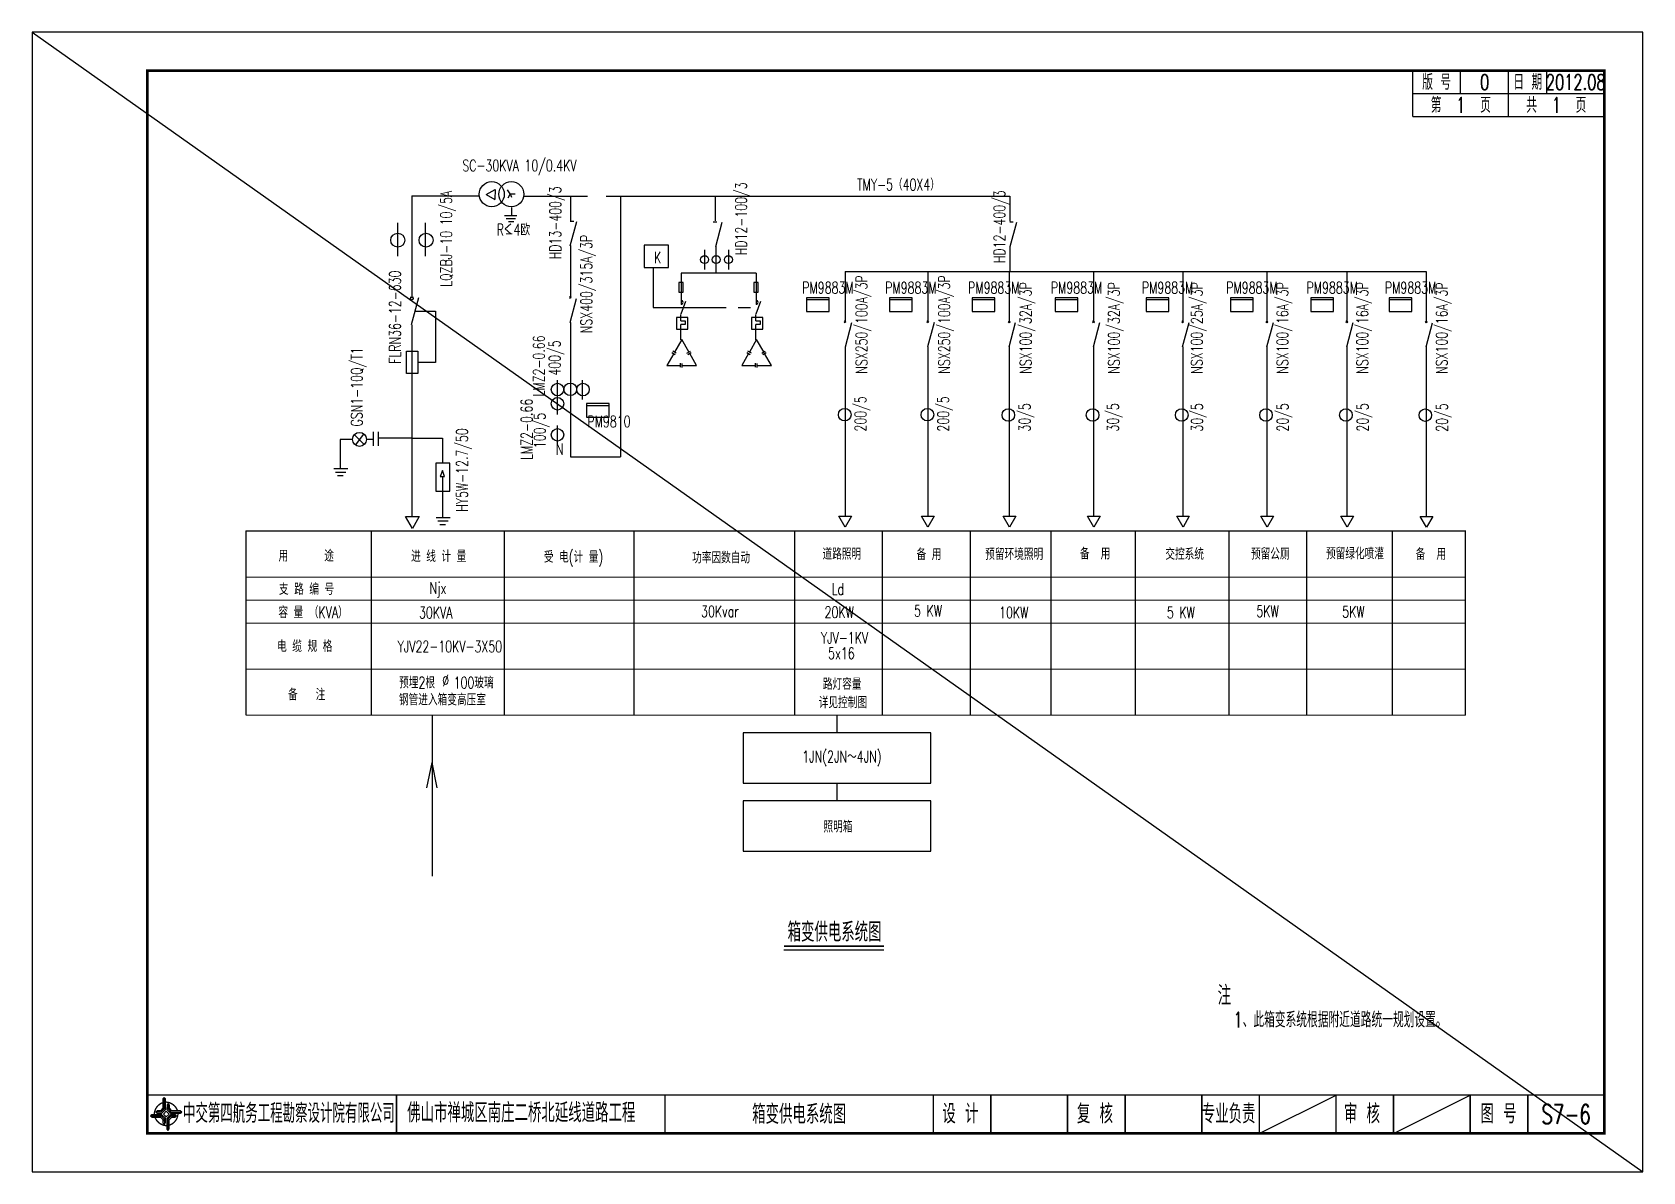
# Model space of a CAD drawing. Header units: millimetres. Extents: x 2 to 5882, y 1831 to 3462.
# Drawn here: x 2102.4 to 2522.4, y 3165.5 to 3462.5 of the extents above; entities that cross this region are included whole.
import ezdxf
from ezdxf.enums import TextEntityAlignment as Align

# ---------------------------------------------------------------- set-up
doc = ezdxf.new("R2010")
doc.units = ezdxf.units.MM
doc.linetypes.add('CENTER2', pattern=[28.575, 19.05, -3.175, 3.175, -3.175])
for name, color, linetype in [('10', 7, 'Continuous'), ('15', 15, 'Continuous'), ('16', 7, 'Continuous'), ('D', 7, 'Continuous'), ('DQ', 1, 'Continuous'), ('图框', 7, 'Continuous'), ('文字', 7, 'Continuous'), ('标注', 4, 'Continuous'), ('次轮廓线', 7, 'Continuous')]:
    doc.layers.add(name, color=color, linetype=linetype)
doc.styles.get("Standard").update_dxf_attribs({"font": 'simplex1.shx', "width": 0.7, "bigfont": 'hztxt.shx'})

# ---------------------------------------------------------------- blocks, each defined once
blk = doc.blocks.new('series')
at = {"width": 0.75}
for tag, height, p in [('页码', 4, (-35, -19)), ('图名', 5, (-220, -282)), ('图号', 5, (-20, -282))]:
    blk.add_attdef(tag, text='', height=height, dxfattribs=at).set_placement(p, align=Align.MIDDLE_CENTER)
blk = doc.blocks.new('tb')
at = {"lineweight": -3}
h = blk.add_hatch(color=256, dxfattribs=at)
h.paths.add_polyline_path([(-1.23, -0.13), (-3.78, -0.14), (-4.14, -0.41), (-1.4, -0.44), (-0.56, -1.24), (-0.54, -2.62), (-0.27, -2.2), (-0.26, -1.06)])
h.paths.add_polyline_path([(0.13, -1.08), (0.14, -3.86), (0.41, -4.26), (0.44, -1.24), (1.25, -0.43), (2.66, -0.43), (2.26, -0.16), (1.07, -0.15)])
h.paths.add_polyline_path([(1.08, 0.3), (3.62, 0.3), (4.02, 0.56), (1.25, 0.57), (0.43, 1.39), (0.43, 2.8), (0.16, 2.41), (0.15, 1.24)])
h.paths.add_polyline_path([(-0.28, 1.21), (-0.28, 3.99), (-0.56, 4.39), (-0.57, 1.41), (-1.38, 0.6), (-2.74, 0.56), (-2.33, 0.3), (-1.2, 0.29)])
for p, q in [((-0.56, 4.39), (-0.57, 1.41)), ((-1.38, 0.6), (-2.74, 0.56)), ((-0.57, 1.41), (-1.38, 0.6)), ((0.43, 2.8), (0.43, 1.39)), ((0.43, 1.39), (1.25, 0.57)), ((1.25, 0.57), (4.02, 0.56)), ((-4.14, -0.41), (-1.4, -0.44)), ((-1.4, -0.44), (-0.56, -1.24)), ((-0.56, -1.24), (-0.54, -2.62)), ((0.41, -4.26), (0.44, -1.24)), ((0.44, -1.24), (1.25, -0.43)), ((1.25, -0.43), (2.66, -0.43))]:
    blk.add_line(p, q, dxfattribs=at)
at = {"lineweight": -3, "flags": 128}
for points in [[(-0.9, 3.99), (-0.9, 1.58), (-1.53, 0.91), (-2.34, 0.91), (-2.74, 0.56), (-2.33, 0.3), (-1.2, 0.29), (-0.28, 1.21), (-0.28, 3.99), (-0.56, 4.39)], [(-0.04, 0.77), (0.68, 0.04), (-0.04, -0.69), (-0.77, 0.05)], [(3.62, 0.92), (1.43, 0.92), (0.77, 1.54), (0.77, 2.38), (0.43, 2.8), (0.16, 2.41), (0.15, 1.24), (1.08, 0.3), (3.62, 0.3), (4.02, 0.56)], [(-3.73, -0.76), (-1.54, -0.76), (-0.89, -1.39), (-0.89, -2.21), (-0.54, -2.62), (-0.27, -2.2), (-0.26, -1.06), (-1.23, -0.13), (-3.78, -0.14), (-4.14, -0.41)], [(0.75, -3.85), (0.75, -1.43), (1.4, -0.78), (2.26, -0.78), (2.66, -0.43), (2.26, -0.16), (1.07, -0.15), (0.13, -1.08), (0.14, -3.86), (0.41, -4.26)]]:
    blk.add_lwpolyline(points, close=True, dxfattribs=at)
at = {"lineweight": -3, "const_width": 0.35, "flags": 128}
for points in [[(-0.9, 3.02, 0.324167), (-3.16, -0.14)], [(2.88, 0.92, 0.324403), (-0.24, 3.15)], [(0.75, -2.86, 0.325418), (3.02, 0.26)], [(-2.98, -0.76, 0.322976), (0.14, -2.98)]]:
    blk.add_lwpolyline(points, format="xyb", dxfattribs=at)
blk = doc.blocks.new('B')
for p, q in [((-956, 16), (-612, 221)), ((-956, 16), (-606, -179)), ((-606, -179), (-615, 218)), ((0, 0), (-104, -171)), ((2, -5), (-93, 171)), ((-5, 0), (195, -5))]:
    blk.add_line(p, q)

msp = doc.modelspace()

# ---------------------------------------------------------------- linework, layer by layer
at = {"color": 7}
for p, q in [((2227.02488, 3420.30701), (2227.02488, 3420.30701)), ((2227.02488, 3420.30701), (2227.32893, 3419.49333)), ((2228.77148, 3414.6429), (2225.49822, 3414.6429)), ((2228.40826, 3413.81326), (2225.96955, 3413.81326)), ((2227.94128, 3413.00955), (2226.56626, 3413.00955)), ((2200.96407, 3393.41608), (2201.78784, 3393.41608)), ((2242.69745, 3393.34551), (2242.466, 3393.57697)), ((2242.466, 3393.11406), (2242.69745, 3393.34551)), ((2242.69772, 3393.34536), (2242.92216, 3393.58363)), ((2242.93598, 3393.12093), (2242.69772, 3393.34536)), ((2314.3359, 3387.00634), (2314.10444, 3387.23779)), ((2314.10444, 3386.77489), (2314.3359, 3387.00634)), ((2314.33617, 3387.00619), (2314.56061, 3387.24445)), ((2314.57443, 3386.78175), (2314.33617, 3387.00619)), ((2335.90185, 3387.01912), (2335.6704, 3387.25057)), ((2335.6704, 3386.78766), (2335.90185, 3387.01912)), ((2335.90212, 3387.01897), (2336.12656, 3387.25723)), ((2336.14038, 3386.79453), (2335.90212, 3387.01897)), ((2357.15485, 3386.95911), (2356.92339, 3387.19056)), ((2356.92339, 3386.72766), (2357.15485, 3386.95911)), ((2357.15512, 3386.95896), (2357.37955, 3387.19722)), ((2357.39338, 3386.73452), (2357.15512, 3386.95896)), ((2379.1323, 3386.95911), (2378.90084, 3387.19056)), ((2378.90084, 3386.72766), (2379.1323, 3386.95911)), ((2379.13256, 3386.95896), (2379.357, 3387.19722)), ((2379.37083, 3386.73452), (2379.13256, 3386.95896)), ((2402.38418, 3386.95911), (2402.15273, 3387.19056)), ((2402.15273, 3386.72766), (2402.38418, 3386.95911)), ((2402.38445, 3386.95896), (2402.60889, 3387.19722)), ((2402.62272, 3386.73452), (2402.38445, 3386.95896)), ((2424.35272, 3386.95911), (2424.12127, 3387.19056)), ((2424.12127, 3386.72766), (2424.35272, 3386.95911)), ((2424.35299, 3386.95896), (2424.57743, 3387.19722)), ((2424.59125, 3386.73452), (2424.35299, 3386.95896)), ((2445.18813, 3386.95911), (2444.95667, 3387.19056)), ((2444.95667, 3386.72766), (2445.18813, 3386.95911)), ((2445.1884, 3386.95896), (2445.41284, 3387.19722)), ((2445.42666, 3386.73452), (2445.1884, 3386.95896)), ((2465.89515, 3386.91269), (2465.66369, 3387.14415)), ((2465.66369, 3386.68124), (2465.89515, 3386.91269)), ((2465.89542, 3386.91254), (2466.11985, 3387.1508)), ((2466.13368, 3386.6881), (2465.89542, 3386.91254)), ((2199.98548, 3373.48838), (2199.98548, 3379.3075)), ((2199.98548, 3379.3075), (2202.89503, 3379.3075)), ((2202.89503, 3379.3075), (2202.89503, 3373.48838)), ((2202.89503, 3373.48838), (2199.98548, 3373.48838)), ((2186.42217, 3357.55427), (2188.96435, 3354.96923)), ((2186.64517, 3354.88009), (2188.87516, 3357.68798)), ((2189.5331, 3356.40911), (2191.33934, 3356.40911)), ((2191.33934, 3354.67767), (2191.33934, 3358.30061)), ((2192.65697, 3354.67767), (2192.65697, 3358.30061)), ((2201.37368, 3356.65271), (2192.65697, 3356.65271)), ((2181.01381, 3348.72322), (2184.65076, 3348.72322)), ((2181.41738, 3347.8014), (2184.12706, 3347.8014)), ((2181.93625, 3346.90838), (2183.46405, 3346.90838)), ((2201.49282, 3333.09695), (2199.67435, 3336.24664)), ((2199.67435, 3336.24664), (2203.31129, 3336.24664)), ((2203.31129, 3336.24664), (2201.49282, 3333.09695)), ((2207.72594, 3336.01751), (2211.36288, 3336.01751)), ((2208.1295, 3335.09569), (2210.83919, 3335.09569)), ((2314.34799, 3333.46709), (2312.71136, 3336.30181)), ((2312.71136, 3336.30181), (2315.98461, 3336.30181)), ((2315.98461, 3336.30181), (2314.34799, 3333.46709)), ((2335.89978, 3333.47249), (2334.26315, 3336.30721)), ((2334.26315, 3336.30721), (2337.53641, 3336.30721)), ((2337.53641, 3336.30721), (2335.89978, 3333.47249)), ((2355.60137, 3336.30721), (2358.87463, 3336.30721)), ((2357.238, 3333.47249), (2355.60137, 3336.30721)), ((2358.87463, 3336.30721), (2357.238, 3333.47249)), ((2379.21545, 3333.47249), (2377.57882, 3336.30721)), ((2377.57882, 3336.30721), (2380.85208, 3336.30721)), ((2380.85208, 3336.30721), (2379.21545, 3333.47249)), ((2402.46734, 3333.47249), (2400.83071, 3336.30721)), ((2400.83071, 3336.30721), (2404.10396, 3336.30721)), ((2404.10396, 3336.30721), (2402.46734, 3333.47249)), ((2424.43587, 3333.47249), (2422.79924, 3336.30721)), ((2422.79924, 3336.30721), (2426.0725, 3336.30721)), ((2426.0725, 3336.30721), (2424.43587, 3333.47249)), ((2445.27128, 3333.47249), (2443.63465, 3336.30721)), ((2443.63465, 3336.30721), (2446.90791, 3336.30721)), ((2446.90791, 3336.30721), (2445.27128, 3333.47249)), ((2465.9783, 3333.42607), (2464.34167, 3336.26079)), ((2464.34167, 3336.26079), (2467.61493, 3336.26079)), ((2467.61493, 3336.26079), (2465.9783, 3333.42607)), ((2208.64838, 3334.20267), (2210.17618, 3334.20267))]:
    msp.add_line(p, q, dxfattribs=at)
for p, q in [((2227.33149, 3416.78587), (2227.33149, 3414.6429)), ((2242.67493, 3406.76953), (2244.36929, 3413.09297)), ((2242.68928, 3413.17717), (2243.56504, 3413.17717)), ((2279.9819, 3413.028), (2280.85766, 3413.028)), ((2280.6118, 3406.60786), (2282.30952, 3412.9438)), ((2357.28519, 3413.028), (2358.16095, 3413.028)), ((2357.39801, 3406.62036), (2359.09237, 3412.9438)), ((2201.30902, 3386.28129), (2203.19164, 3393.30733)), ((2242.626, 3386.78041), (2244.32036, 3393.10385)), ((2310.17628, 3393.26213), (2304.26626, 3393.26213)), ((2304.26626, 3393.26213), (2304.26626, 3389.6738)), ((2310.17628, 3392.68662), (2304.26626, 3392.68662)), ((2304.26626, 3389.6738), (2310.17628, 3389.6738)), ((2310.17628, 3389.6738), (2310.17628, 3393.26213)), ((2331.79654, 3393.26213), (2325.88651, 3393.26213)), ((2325.88651, 3393.26213), (2325.88651, 3389.6738)), ((2331.79654, 3392.68662), (2325.88651, 3392.68662)), ((2325.88651, 3389.6738), (2331.79654, 3389.6738)), ((2331.79654, 3389.6738), (2331.79654, 3393.26213)), ((2347.51752, 3393.26213), (2347.51752, 3389.6738)), ((2353.42754, 3393.26213), (2347.51752, 3393.26213)), ((2353.42754, 3392.68662), (2347.51752, 3392.68662)), ((2347.51752, 3389.6738), (2353.42754, 3389.6738)), ((2353.42754, 3389.6738), (2353.42754, 3393.26213)), ((2375.0001, 3393.26213), (2369.09007, 3393.26213)), ((2369.09007, 3393.26213), (2369.09007, 3389.6738)), ((2375.0001, 3392.68662), (2369.09007, 3392.68662)), ((2369.09007, 3389.6738), (2375.0001, 3389.6738)), ((2375.0001, 3389.6738), (2375.0001, 3393.26213)), ((2392.83691, 3393.26213), (2392.83691, 3389.6738)), ((2398.74693, 3393.26213), (2392.83691, 3393.26213)), ((2398.74693, 3392.68662), (2392.83691, 3392.68662)), ((2392.83691, 3389.6738), (2398.74693, 3389.6738)), ((2398.74693, 3389.6738), (2398.74693, 3393.26213)), ((2414.81702, 3393.26213), (2414.81702, 3389.6738)), ((2420.72705, 3393.26213), (2414.81702, 3393.26213)), ((2420.72705, 3392.68662), (2414.81702, 3392.68662)), ((2414.81702, 3389.6738), (2420.72705, 3389.6738)), ((2420.72705, 3389.6738), (2420.72705, 3393.26213)), ((2441.67281, 3393.26213), (2435.76278, 3393.26213)), ((2435.76278, 3393.26213), (2435.76278, 3389.6738)), ((2441.67281, 3392.68662), (2435.76278, 3392.68662)), ((2435.76278, 3389.6738), (2441.67281, 3389.6738)), ((2441.67281, 3389.6738), (2441.67281, 3393.26213)), ((2456.20807, 3393.26213), (2456.20807, 3389.6738)), ((2462.1181, 3393.26213), (2456.20807, 3393.26213)), ((2462.1181, 3392.68662), (2456.20807, 3392.68662)), ((2456.20807, 3389.6738), (2462.1181, 3389.6738)), ((2462.1181, 3389.6738), (2462.1181, 3393.26213)), ((2314.40974, 3380.45101), (2316.1041, 3386.77445)), ((2335.92429, 3380.57604), (2337.61866, 3386.89948)), ((2357.12992, 3380.48546), (2358.82428, 3386.8089)), ((2379.10737, 3380.48546), (2380.80173, 3386.8089)), ((2402.35925, 3380.48546), (2404.05362, 3386.8089)), ((2424.32779, 3380.48546), (2426.02215, 3386.8089)), ((2445.1632, 3380.48546), (2446.85756, 3386.8089)), ((2465.87022, 3380.43904), (2467.56458, 3386.76249)), ((2252.83046, 3365.68274), (2246.92043, 3365.68274)), ((2246.92043, 3365.68274), (2246.92043, 3362.09441)), ((2252.83046, 3365.10724), (2246.92043, 3365.10724)), ((2252.83046, 3362.09441), (2252.83046, 3365.68274)), ((2246.92043, 3362.09441), (2252.83046, 3362.09441)), ((2209.35179, 3348.1945), (2208.78807, 3346.65813)), ((2209.83863, 3346.65813), (2209.35179, 3348.1945)), ((2208.78807, 3346.65813), (2209.83863, 3346.65813)), ((2298.38949, 3223.26626), (2324.45382, 3223.26626)), ((2422.36361, 3175.46255), (2442.36361, 3185.46255)), ((2457.36361, 3175.46255), (2477.36361, 3185.46255))]:
    msp.add_line(p, q)
at = {"color": 3}
for p, q in [((2158.05958, 3332.51628), (2476.05727, 3332.47074)), ((2158.05958, 3332.51628), (2158.05958, 3284.51628)), ((2190.79212, 3332.51628), (2190.79212, 3284.51159)), ((2225.45531, 3332.28096), (2225.45531, 3284.50663)), ((2259.25903, 3332.5627), (2259.25903, 3284.50179)), ((2301.13463, 3332.5627), (2301.13463, 3284.49579)), ((2324.04741, 3332.5627), (2324.04741, 3284.49251)), ((2346.96019, 3332.5627), (2346.96019, 3284.48923)), ((2346.96019, 3332.5627), (2346.96019, 3284.48923)), ((2367.96019, 3332.5627), (2367.96019, 3284.48622)), ((2389.96019, 3332.5627), (2389.96019, 3284.48307)), ((2414.39303, 3332.5627), (2414.39303, 3284.47957)), ((2434.70196, 3332.5627), (2434.70196, 3284.47666)), ((2457.04138, 3332.5627), (2457.04138, 3284.47347)), ((2476.05727, 3332.5627), (2476.05727, 3284.47074)), ((2158.05786, 3320.51628), (2476.05727, 3320.47074)), ((2158.057, 3314.51628), (2476.05727, 3314.47074)), ((2158.05614, 3308.51628), (2476.05727, 3308.47074)), ((2158.05442, 3296.51628), (2476.05727, 3296.47074)), ((2158.0527, 3284.51628), (2476.05727, 3284.47074))]:
    msp.add_line(p, q, dxfattribs=at)
msp.add_lwpolyline([(2522.36361, 3165.46255), (2522.36361, 3462.46255), (2102.36361, 3462.46255), (2102.36361, 3165.46255)], close=True)
for points, const_width in [([(2512.36361, 3452.46255), (2132.36361, 3452.46255), (2132.36361, 3175.46255), (2512.36361, 3175.46255), (2512.36361, 3452.46255)], 0.7), ([(2298.38774, 3224.26626), (2324.45382, 3224.26626)], 0.4), ([(2132.36361, 3185.46255), (2512.36361, 3185.46255)], 0.4), ([(2407.36361, 3175.46255), (2407.36361, 3185.46255)], 0.4), ([(2422.36361, 3175.46255), (2422.36361, 3185.46255)], 0.4), ([(2442.36361, 3175.46255), (2442.36361, 3185.46255)], 0.4), ([(2457.36361, 3175.46255), (2457.36361, 3185.46255)], 0.4), ([(2477.36361, 3175.46255), (2477.36361, 3185.46255)], 0.4), ([(2492.36361, 3175.46255), (2492.36361, 3185.46255)], 0.4)]:
    msp.add_lwpolyline(points, dxfattribs=dict(const_width=const_width))
at = {"color": 7}
for centre, radius in [((2222.19967, 3420.24256), 3.27325), ((2227.30468, 3420.24256), 3.27325), ((2197.68532, 3408.2817), 1.81847), ((2205.06488, 3408.2817), 1.81847), ((2201.35472, 3393.06557), 0.36369), ((2239.34412, 3369.33282), 1.63663), ((2242.67357, 3369.39764), 1.63663), ((2245.98572, 3369.33282), 1.63663), ((2239.34412, 3365.62568), 1.63663), ((2314.25915, 3362.7808), 1.63663), ((2335.81726, 3362.7808), 1.63663), ((2356.90768, 3362.69444), 1.63663), ((2378.88513, 3362.69444), 1.63663), ((2402.13702, 3362.69444), 1.63663), ((2424.10556, 3362.69444), 1.63663), ((2444.94096, 3362.69444), 1.63663), ((2465.64798, 3362.64802), 1.63663), ((2187.71556, 3356.35089), 1.81847), ((2239.34412, 3357.53615), 1.63663)]:
    msp.add_circle(centre, radius, dxfattribs=at)
at = {"color": 1}
for centre in [(2277.69979, 3403.19061), (2280.72698, 3403.19061), (2283.91896, 3403.19061)]:
    msp.add_circle(centre, 1.03473, dxfattribs=at)
at = {"layer": '15', "color": 1}
for p, q in [((2201.35104, 3419.83001), (2201.35104, 3393.43404)), ((2201.35104, 3419.83001), (2218.9504, 3419.83001)), ((2209.08068, 3419.83001), (2218.9504, 3419.83001)), ((2230.48888, 3419.75252), (2247.19293, 3419.75252)), ((2242.69997, 3419.75252), (2242.69997, 3413.17717)), ((2252.03046, 3419.75252), (2357.27822, 3419.75252)), ((2255.79299, 3419.75252), (2255.79299, 3351.79857)), ((2357.27822, 3419.75252), (2357.27822, 3413.20601)), ((2197.68532, 3404.07004), (2197.68532, 3412.79872)), ((2204.95922, 3404.07004), (2204.95922, 3412.79872)), ((2242.69997, 3406.863), (2242.69997, 3393.36606)), ((2357.27822, 3406.65951), (2357.27822, 3400.113)), ((2314.34055, 3400.113), (2465.88968, 3400.06658)), ((2314.34055, 3400.113), (2314.34055, 3387.01998)), ((2335.91036, 3400.113), (2335.91036, 3387.01998)), ((2357.14938, 3400.113), (2357.14938, 3387.01998)), ((2379.12683, 3400.113), (2379.12683, 3387.01998)), ((2402.37872, 3400.113), (2402.37872, 3387.01998)), ((2424.34725, 3400.113), (2424.34725, 3387.01998)), ((2445.18266, 3400.113), (2445.18266, 3387.01998)), ((2465.88968, 3400.06658), (2465.88968, 3386.97356)), ((2201.35104, 3386.16014), (2201.35104, 3336.24664)), ((2242.69997, 3386.81956), (2242.69997, 3351.79857)), ((2314.34055, 3380.47347), (2314.34055, 3336.30181)), ((2335.91036, 3380.47347), (2335.91036, 3336.30721)), ((2357.14938, 3380.47347), (2357.14938, 3336.30721)), ((2379.12683, 3380.47347), (2379.12683, 3336.30721)), ((2402.37872, 3380.47347), (2402.37872, 3336.30721)), ((2424.34725, 3380.47347), (2424.34725, 3336.30721)), ((2445.18266, 3380.47347), (2445.18266, 3336.30721)), ((2465.88968, 3380.42705), (2465.88968, 3336.26079)), ((2239.34412, 3362.8422), (2239.34412, 3371.7845)), ((2245.89063, 3366.74688), (2245.89063, 3371.7845)), ((2201.37368, 3356.65271), (2209.36427, 3356.65271)), ((2209.36427, 3356.65271), (2209.36427, 3350.14908)), ((2239.34412, 3354.95021), (2239.34412, 3359.98783)), ((2242.69997, 3351.79857), (2255.79299, 3351.79857)), ((2207.65931, 3350.14908), (2207.65931, 3342.87518)), ((2211.29626, 3350.14908), (2207.65931, 3350.14908)), ((2211.29626, 3342.87518), (2211.29626, 3350.14908)), ((2209.36427, 3346.65813), (2209.36427, 3336.01751)), ((2207.65931, 3342.87518), (2211.29626, 3342.87518)), ((2206.63371, 3284.50932), (2206.63371, 3242.46593)), ((2312.22306, 3284.4942), (2312.22306, 3279.87871)), ((2312.22306, 3284.4942), (2312.22306, 3279.87871)), ((2205.30446, 3265.56395), (2206.63371, 3272.10589)), ((2207.96296, 3265.56395), (2206.63371, 3272.10589)), ((2312.22306, 3266.76838), (2312.22306, 3262.15289)), ((2312.22306, 3266.76838), (2312.22306, 3262.15289))]:
    msp.add_line(p, q, dxfattribs=at)
at = {"layer": '15', "color": 7}
for points in [[(2287.75592, 3266.76838), (2336.69019, 3266.76838), (2336.69019, 3279.87871), (2287.75592, 3279.87871)], [(2287.75592, 3249.04255), (2336.69019, 3249.04255), (2336.69019, 3262.15289), (2287.75592, 3262.15289)]]:
    msp.add_lwpolyline(points, close=True, dxfattribs=at)
at = {"layer": 'D', "color": 1, "linetype": 'Continuous'}
for p, q in [((2280.54146, 3413.337), (2280.54146, 3419.75252)), ((2280.6118, 3406.60786), (2280.6118, 3399.67388)), ((2291.1666, 3399.67388), (2271.58441, 3399.67388)), ((2271.52794, 3387.24324), (2271.52794, 3388.89517)), ((2271.52794, 3387.24324), (2272.63912, 3387.24324)), ((2271.52794, 3382.30629), (2271.52794, 3386.2551)), ((2272.63912, 3386.2551), (2271.52794, 3386.2551)), ((2272.63912, 3387.24324), (2272.63912, 3386.2551)), ((2291.07164, 3387.24324), (2291.07164, 3388.89517)), ((2291.07164, 3387.24324), (2292.18282, 3387.24324)), ((2291.07164, 3382.30629), (2291.07164, 3386.2551)), ((2292.18282, 3386.2551), (2291.07164, 3386.2551)), ((2292.18282, 3387.24324), (2292.18282, 3386.2551))]:
    msp.add_line(p, q, dxfattribs=at)
for points in [[(2261.92472, 3401.12498), (2268.29005, 3401.12498), (2268.29005, 3406.92797), (2261.92472, 3406.92797)], [(2270.97369, 3394.74679), (2272.14597, 3394.74679), (2272.14597, 3397.2249), (2270.97369, 3397.2249)], [(2290.51739, 3394.74679), (2291.68967, 3394.74679), (2291.68967, 3397.2249), (2290.51739, 3397.2249)], [(2270.37066, 3385.09258), (2273.33711, 3385.09258), (2273.33711, 3388.11513), (2270.37066, 3388.11513)], [(2289.91436, 3385.09258), (2292.88081, 3385.09258), (2292.88081, 3388.11513), (2289.91436, 3388.11513)]]:
    msp.add_lwpolyline(points, close=True, dxfattribs=at)
at = {"layer": 'DQ'}
for p, q in [((2277.69557, 3405.76789), (2277.69557, 3400.59425)), ((2283.92317, 3405.76789), (2283.92317, 3400.59425)), ((2271.58441, 3399.67388), (2271.58441, 3391.53196)), ((2291.12811, 3399.67388), (2291.12811, 3391.53196)), ((2272.73682, 3392.24293), (2271.54295, 3388.95758)), ((2292.28052, 3392.24293), (2291.08665, 3388.95758)), ((2271.73244, 3382.35089), (2269.86406, 3379.11476)), ((2273.5928, 3379.12865), (2271.73244, 3382.35089)), ((2291.27614, 3382.35089), (2289.40776, 3379.11476)), ((2293.1365, 3379.12865), (2291.27614, 3382.35089)), ((2269.64252, 3378.73105), (2267.85221, 3375.63014)), ((2269.15119, 3379.01472), (2270.04728, 3378.49736)), ((2269.38825, 3379.38947), (2270.28435, 3378.8721)), ((2269.79232, 3378.99052), (2269.77069, 3378.98033)), ((2269.77069, 3378.98033), (2269.77069, 3378.98033)), ((2273.09141, 3378.83917), (2273.98751, 3379.35653)), ((2273.35002, 3378.46443), (2274.24612, 3378.98179)), ((2275.61266, 3375.63014), (2273.81972, 3378.73561)), ((2289.18622, 3378.73105), (2287.39591, 3375.63014)), ((2288.69488, 3379.01472), (2289.59098, 3378.49736)), ((2288.93195, 3379.38947), (2289.82805, 3378.8721)), ((2289.33602, 3378.99052), (2289.31438, 3378.98033)), ((2289.31438, 3378.98033), (2289.31438, 3378.98033)), ((2292.6351, 3378.83917), (2293.5312, 3379.35653)), ((2292.89372, 3378.46443), (2293.78982, 3378.98179)), ((2295.15636, 3375.63014), (2293.36342, 3378.73561)), ((2267.85221, 3375.63014), (2271.39666, 3375.63014)), ((2271.39666, 3375.13577), (2271.39666, 3376.1705)), ((2271.84925, 3375.11424), (2271.84925, 3376.14897)), ((2271.84925, 3375.63014), (2275.61266, 3375.63014)), ((2287.39591, 3375.63014), (2290.94036, 3375.63014)), ((2290.94036, 3375.13577), (2290.94036, 3376.1705)), ((2291.39295, 3375.11424), (2291.39295, 3376.14897)), ((2291.39295, 3375.63014), (2295.15636, 3375.63014))]:
    msp.add_line(p, q, dxfattribs=at)
at = {"layer": 'DQ', "color": 3, "linetype": 'CENTER2'}
for p, q in [((2264.25625, 3401.12498), (2264.25625, 3390.74682)), ((2264.25625, 3390.74682), (2291.03585, 3390.74682))]:
    msp.add_line(p, q, dxfattribs=at)
at = {"layer": 'DQ', "color": 0, "linetype": 'Continuous'}
for p, q in [((2202.25033, 3389.79431), (2207.5371, 3389.79431)), ((2207.5371, 3389.79431), (2207.5371, 3376.35653)), ((2207.5371, 3376.35653), (2202.89503, 3376.35653)), ((2185.89798, 3356.29387), (2182.65215, 3356.29387)), ((2182.65215, 3356.29387), (2182.65215, 3348.72322))]:
    msp.add_line(p, q, dxfattribs=at)
at = {"layer": 'DQ'}
for centre in [(2271.57702, 3392.06145), (2291.12072, 3392.06145)]:
    msp.add_arc(centre, 0.51736, 270.8184774, 89.1815226, dxfattribs=at)
at = {"layer": '图框', "const_width": 0.4}
for points in [[(2197.36361, 3185.46255), (2197.36361, 3175.46255)], [(2267.36361, 3175.46255), (2267.36361, 3185.46255)], [(2337.36361, 3175.46255), (2337.36361, 3185.46255)], [(2352.36361, 3175.46255), (2352.36361, 3185.46255)], [(2372.36361, 3175.46255), (2372.36361, 3185.46255)], [(2387.36361, 3175.46255), (2387.36361, 3185.46255)], [(2407.36361, 3175.46255), (2407.36361, 3185.46255)]]:
    msp.add_lwpolyline(points, dxfattribs=at)
at = {"layer": '标注'}
msp.add_line((2102.36361, 3462.46255), (2522.36361, 3165.46255), dxfattribs=at)
at = {"layer": '次轮廓线'}
for p, q in [((2462.36361, 3440.46255), (2462.36361, 3452.46255)), ((2474.86361, 3446.46255), (2474.86361, 3452.46255)), ((2487.36361, 3446.46255), (2487.36361, 3452.46255)), ((2497.36361, 3446.46255), (2497.36361, 3452.46255)), ((2462.36361, 3446.46255), (2512.36361, 3446.46255)), ((2487.36361, 3440.46255), (2487.36361, 3446.46255)), ((2462.36361, 3440.46255), (2512.36361, 3440.46255))]:
    msp.add_line(p, q, dxfattribs=at)

# ---------------------------------------------------------------- block references
ref = msp.add_blockref('series', (2522.36361, 3462.46255))
ref.add_attrib('页码', '第  1  页    共  1  页', dxfattribs={"height": 4, "width": 0.7}).set_placement((2487.36361, 3443.46255), align=Align.MIDDLE_CENTER)
ref.add_attrib('图名', '箱变供电系统图', dxfattribs={"height": 5, "width": 0.7}).set_placement((2302.36361, 3180.46255), align=Align.MIDDLE_CENTER)
ref.add_attrib('图号', 'S7-6', dxfattribs={"height": 5, "width": 0.7}).set_placement((2502.36361, 3180.46255), align=Align.MIDDLE_CENTER)
at = {"color": 7, "xscale": -0.006546508477185853, "yscale": 0.00654650848446181, "zscale": 0.006546508480512, "rotation": 180}
msp.add_blockref('B', (2227.02488, 3420.30701), dxfattribs=at)
at = {"lineweight": -3}
msp.add_blockref('tb', (2137.35934, 3180.46789), dxfattribs=at)

# ---------------------------------------------------------------- texts
at = {"color": 7, "width": 0.7}
for s, p in [('HD12-100/3', (2288.72986, 3404.32477)), ('HD12-400/3', (2356.08989, 3402.26065))]:
    msp.add_text(s, height=3, rotation=90, dxfattribs=at).set_placement(p)
msp.add_text('%%C', height=3, dxfattribs=at).set_placement((2209.27551, 3292.00384))
at = {"width": 0.7}
for s, p in [('审 核', (2449.12764, 3180.55714)), ('专业负责', (2414.35384, 3180.55714)), ('图 号', (2484.74681, 3180.55714))]:
    msp.add_text(s, height=5, dxfattribs=at).set_placement(p, align=Align.MIDDLE_CENTER)
at = {"layer": '10', "width": 0.7}
for s, p in [('SC-30KVA 10/0.4KV', (2214.53417, 3426.22721)), ('TMY-5（40X4）', (2317.47229, 3421.24851)), ('R', (2223.49685, 3409.50822)), ('<', (2225.36177, 3409.94673)), ('4欧', (2227.8849, 3409.50822)), ('-', (2225.58117, 3408.63121)), ('PM9883M', (2303.17404, 3394.373)), ('PM9883M', (2324.7943, 3394.373)), ('PM9883M', (2346.42531, 3394.373)), ('PM9883M', (2367.99786, 3394.373)), ('PM9883M', (2391.74469, 3394.373)), ('PM9883M', (2413.72481, 3394.373)), ('PM9883M', (2434.67057, 3394.373)), ('PM9883M', (2455.11586, 3394.373)), ('PM9810', (2247.13925, 3359.50961)), ('N', (2238.90274, 3352.30135)), ('用      途', (2166.60721, 3324.49819)), ('进 线 计 量', (2201.15573, 3324.38683)), ('受 电(计 量)', (2235.79409, 3324.20228)), ('功率因数自动', (2274.44413, 3324.02558)), ('道路照明', (2308.44851, 3324.98985)), ('备 用', (2332.96992, 3324.89514)), ('预留环境照明', (2350.88477, 3324.92794)), ('备  用', (2375.58568, 3325.05121)), ('交控系统', (2397.84712, 3324.96143)), ('预留公厕', (2420.19081, 3325.00446)), ('预留绿化喷灌', (2439.74905, 3325.09535)), ('备  用', (2463.14653, 3324.93704)), ('支 路 编 号', (2166.70261, 3315.81456)), ('Njx', (2205.98578, 3316.11978)), ('Ld', (2310.85082, 3315.83792)), ('容 量 （KVA）', (2166.56864, 3309.76807)), ('30KVA', (2203.23398, 3309.692)), ('30Kvar', (2276.78627, 3310.00523)), ('20KW', (2308.99683, 3309.80897)), ('5 KW', (2332.34116, 3310.16407)), ('10KW', (2354.499, 3309.72412)), ('5 KW', (2398.26171, 3309.73513)), ('5KW', (2421.58778, 3310.05096)), ('5KW', (2443.98656, 3309.91916)), ('YJV-1KV', (2308.03591, 3303.1325)), ('电 缆 规 格', (2166.22791, 3300.94585)), ('YJV22-10KV-3X50', (2197.64091, 3300.87489)), ('5x16', (2309.91977, 3299.08597)), ('预埋2根   100玻璃', (2198.0561, 3291.45527)), ('路灯容量', (2308.55152, 3291.07756)), ('备   注', (2169.08048, 3288.33553)), ('钢管进入箱变高压室', (2197.99727, 3287.00318)), ('详见控制图', (2307.47155, 3286.27894))]:
    msp.add_text(s, height=3, dxfattribs=at).set_placement(p)
for s, p in [('LQZBJ-10 10/5A', (2211.80707, 3396.09923)), ('HD13-400/3', (2240.2625, 3403.27131)), ('NSX400/315A/3P', (2248.37531, 3384.01374)), ('FLRN36-12-630', (2198.4483, 3376.03324)), ('NSX250/100A/3P', (2320.11279, 3373.4448)), ('NSX250/100A/3P', (2341.6826, 3373.4448)), ('NSX100/32A/3P', (2362.92162, 3373.4448)), ('NSX100/32A/3P', (2385.94251, 3373.4448)), ('NSX100/25A/3P', (2407.55595, 3373.4448)), ('NSX100/16A/3P', (2429.89758, 3373.4448)), ('NSX100/16A/3P', (2450.73299, 3373.4448)), ('NSX100/16A/3P', (2471.44001, 3373.39839)), ('LMZ2-0.66', (2235.97004, 3367.51626)), ('400/5', (2240.1274, 3372.95625)), ('GSN1-10Q/T1', (2188.50199, 3359.71998)), ('LMZ2-0.66', (2232.79221, 3350.99144)), ('200/5', (2319.86182, 3358.37506)), ('200/5', (2341.43163, 3358.37506)), ('30/5', (2362.67065, 3358.37506)), ('30/5', (2385.69154, 3358.37506)), ('30/5', (2407.62459, 3358.37506)), ('20/5', (2429.96623, 3358.37506)), ('20/5', (2450.80164, 3358.37506)), ('20/5', (2471.50865, 3358.32864)), ('100/5', (2236.21993, 3354.0595)), ('HY5W-12.7/50', (2215.96436, 3337.46011))]:
    msp.add_text(s, height=3, rotation=90, dxfattribs=at).set_placement(p)
at = {"layer": '16', "width": 0.7}
for s, p in [('1JN(2JN～4JN)', (2303.16838, 3272.15723)), ('照明箱', (2308.69482, 3253.8909))]:
    msp.add_text(s, height=3, dxfattribs=at).set_placement(p)
at = {"layer": 'D', "color": 7, "linetype": 'Continuous', "width": 0.7}
msp.add_text('K', height=3, dxfattribs=at).set_placement((2264.52356, 3402.23966))
at = {"layer": '图框'}
for s, width, p in [('中交第四航务工程勘察设计院有限公司', 0.65, (2169.29445, 3180.71099)), ('佛山市禅城区南庄二桥北延线道路工程', 0.7, (2229.89249, 3180.84918)), ('复 核', 0.7, (2379.50309, 3180.55714)), ('设 计', 0.7, (2344.40828, 3180.55714))]:
    msp.add_text(s, height=5, dxfattribs=dict(at, width=width)).set_placement(p, align=Align.MIDDLE_CENTER)
at = {"layer": '文字', "width": 0.7}
for s, p in [('版 号', (2468.61361, 3449.46255)), ('0', (2481.11361, 3449.46255)), ('日 期', (2492.36361, 3449.46255)), ('2012.08', (2504.86361, 3449.46255))]:
    msp.add_text(s, height=4, dxfattribs=at).set_placement(p, align=Align.MIDDLE_CENTER)
for s, height, p in [('箱变供电系统图', 5, (2299.34913, 3225.44133)), ('注', 5, (2411.50354, 3208.95029)), ('1、此箱变系统根据附近道路统一规划设置。', 4, (2415.60742, 3203.09567, 0.01514))]:
    msp.add_text(s, height=height, dxfattribs=at).set_placement(p)

doc.saveas('drawing.dxf')
